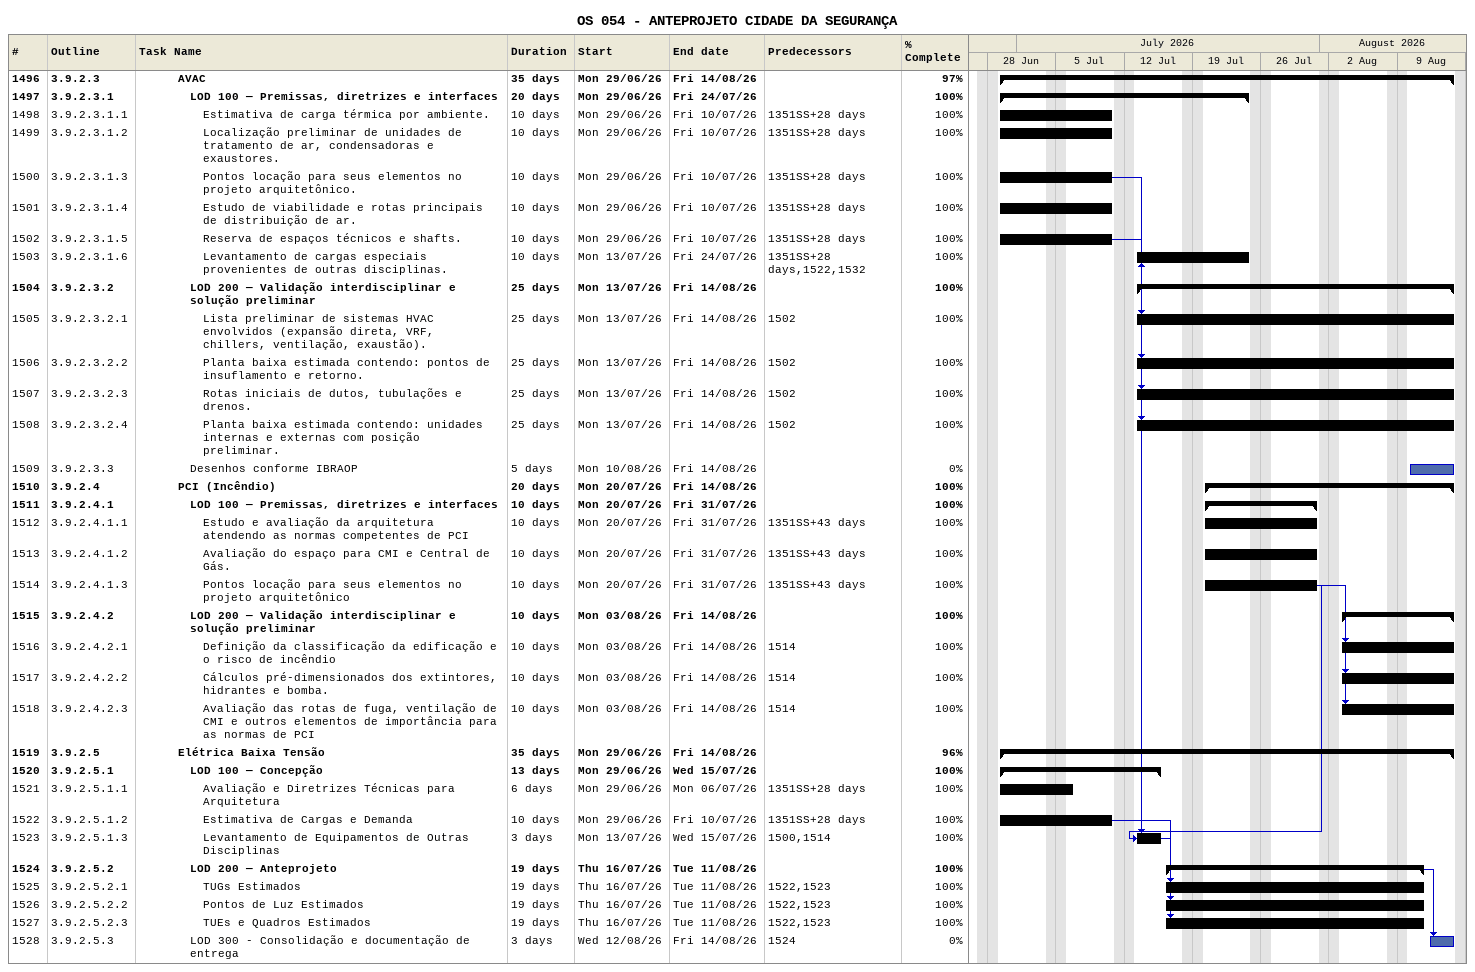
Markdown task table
OS 054 - ANTEPROJETO CIDADE DA SEGURANÇA

| ID | WBS | Task | Duration | Start | Finish | Predecessors | % complete |
|---|---|---|---|---|---|---|---|
| 1496 | 3.9.2.3 | **AVAC** | 35d | 2026-06-29 | 2026-08-14 |  | 97 |
| 1497 | 3.9.2.3.1 | **LOD 100 — Premissas, diretrizes e interfaces** | 20d | 2026-06-29 | 2026-07-24 |  | 100 |
| 1498 | 3.9.2.3.1.1 | Estimativa de carga térmica por ambiente. | 10d | 2026-06-29 | 2026-07-10 | 1351SS+28d | 100 |
| 1499 | 3.9.2.3.1.2 | Localização preliminar de unidades de tratamento de ar, condensadoras e exaustores. | 10d | 2026-06-29 | 2026-07-10 | 1351SS+28d | 100 |
| 1500 | 3.9.2.3.1.3 | Pontos locação para seus elementos no projeto arquitetônico. | 10d | 2026-06-29 | 2026-07-10 | 1351SS+28d | 100 |
| 1501 | 3.9.2.3.1.4 | Estudo de viabilidade e rotas principais de distribuição de ar. | 10d | 2026-06-29 | 2026-07-10 | 1351SS+28d | 100 |
| 1502 | 3.9.2.3.1.5 | Reserva de espaços técnicos e shafts. | 10d | 2026-06-29 | 2026-07-10 | 1351SS+28d | 100 |
| 1503 | 3.9.2.3.1.6 | Levantamento de cargas especiais provenientes de outras disciplinas. | 10d | 2026-07-13 | 2026-07-24 | 1351SS+28d, 1522, 1532 | 100 |
| 1504 | 3.9.2.3.2 | **LOD 200 — Validação interdisciplinar e solução preliminar** | 25d | 2026-07-13 | 2026-08-14 |  | 100 |
| 1505 | 3.9.2.3.2.1 | Lista preliminar de sistemas HVAC envolvidos (expansão direta, VRF, chillers, ventilação, exaustão). | 25d | 2026-07-13 | 2026-08-14 | 1502 | 100 |
| 1506 | 3.9.2.3.2.2 | Planta baixa estimada contendo: pontos de insuflamento e retorno. | 25d | 2026-07-13 | 2026-08-14 | 1502 | 100 |
| 1507 | 3.9.2.3.2.3 | Rotas iniciais de dutos, tubulações e drenos. | 25d | 2026-07-13 | 2026-08-14 | 1502 | 100 |
| 1508 | 3.9.2.3.2.4 | Planta baixa estimada contendo: unidades internas e externas com posição preliminar. | 25d | 2026-07-13 | 2026-08-14 | 1502 | 100 |
| 1509 | 3.9.2.3.3 | Desenhos conforme IBRAOP | 5d | 2026-08-10 | 2026-08-14 |  | 0 |
| 1510 | 3.9.2.4 | **PCI (Incêndio)** | 20d | 2026-07-20 | 2026-08-14 |  | 100 |
| 1511 | 3.9.2.4.1 | **LOD 100 — Premissas, diretrizes e interfaces** | 10d | 2026-07-20 | 2026-07-31 |  | 100 |
| 1512 | 3.9.2.4.1.1 | Estudo e avaliação da arquitetura atendendo as normas competentes de PCI | 10d | 2026-07-20 | 2026-07-31 | 1351SS+43d | 100 |
| 1513 | 3.9.2.4.1.2 | Avaliação do espaço para CMI e Central de Gás. | 10d | 2026-07-20 | 2026-07-31 | 1351SS+43d | 100 |
| 1514 | 3.9.2.4.1.3 | Pontos locação para seus elementos no projeto arquitetônico | 10d | 2026-07-20 | 2026-07-31 | 1351SS+43d | 100 |
| 1515 | 3.9.2.4.2 | **LOD 200 — Validação interdisciplinar e solução preliminar** | 10d | 2026-08-03 | 2026-08-14 |  | 100 |
| 1516 | 3.9.2.4.2.1 | Definição da classificação da edificação e o risco de incêndio | 10d | 2026-08-03 | 2026-08-14 | 1514 | 100 |
| 1517 | 3.9.2.4.2.2 | Cálculos pré-dimensionados dos extintores, hidrantes e bomba. | 10d | 2026-08-03 | 2026-08-14 | 1514 | 100 |
| 1518 | 3.9.2.4.2.3 | Avaliação das rotas de fuga, ventilação de CMI e outros elementos de importância para as normas de PCI | 10d | 2026-08-03 | 2026-08-14 | 1514 | 100 |
| 1519 | 3.9.2.5 | **Elétrica Baixa Tensão** | 35d | 2026-06-29 | 2026-08-14 |  | 96 |
| 1520 | 3.9.2.5.1 | **LOD 100 — Concepção** | 13d | 2026-06-29 | 2026-07-15 |  | 100 |
| 1521 | 3.9.2.5.1.1 | Avaliação e Diretrizes Técnicas para Arquitetura | 6d | 2026-06-29 | 2026-07-06 | 1351SS+28d | 100 |
| 1522 | 3.9.2.5.1.2 | Estimativa de Cargas e Demanda | 10d | 2026-06-29 | 2026-07-10 | 1351SS+28d | 100 |
| 1523 | 3.9.2.5.1.3 | Levantamento de Equipamentos de Outras Disciplinas | 3d | 2026-07-13 | 2026-07-15 | 1500, 1514 | 100 |
| 1524 | 3.9.2.5.2 | **LOD 200 — Anteprojeto** | 19d | 2026-07-16 | 2026-08-11 |  | 100 |
| 1525 | 3.9.2.5.2.1 | TUGs Estimados | 19d | 2026-07-16 | 2026-08-11 | 1522, 1523 | 100 |
| 1526 | 3.9.2.5.2.2 | Pontos de Luz Estimados | 19d | 2026-07-16 | 2026-08-11 | 1522, 1523 | 100 |
| 1527 | 3.9.2.5.2.3 | TUEs e Quadros Estimados | 19d | 2026-07-16 | 2026-08-11 | 1522, 1523 | 100 |
| 1528 | 3.9.2.5.3 | LOD 300 - Consolidação e documentação de entrega | 3d | 2026-08-12 | 2026-08-14 | 1524 | 0 |
